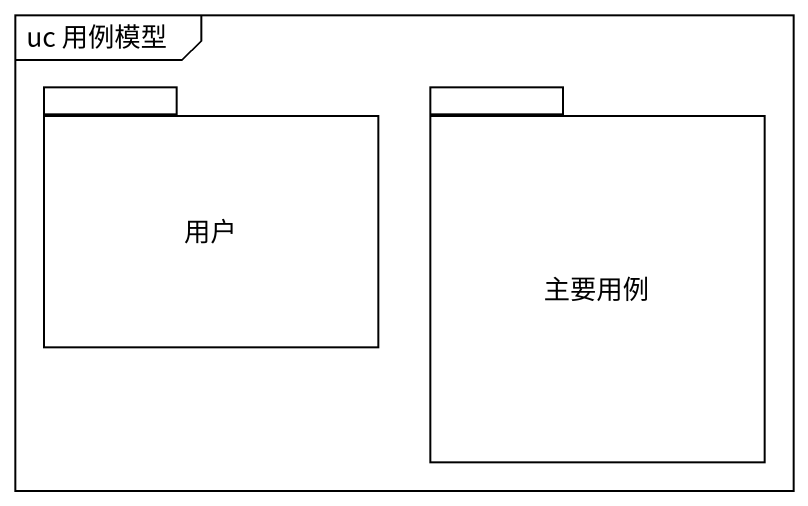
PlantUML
@startuml
mainframe uc 用例模型
package 用户 {
}
package 主要用例 {
}
@enduml
